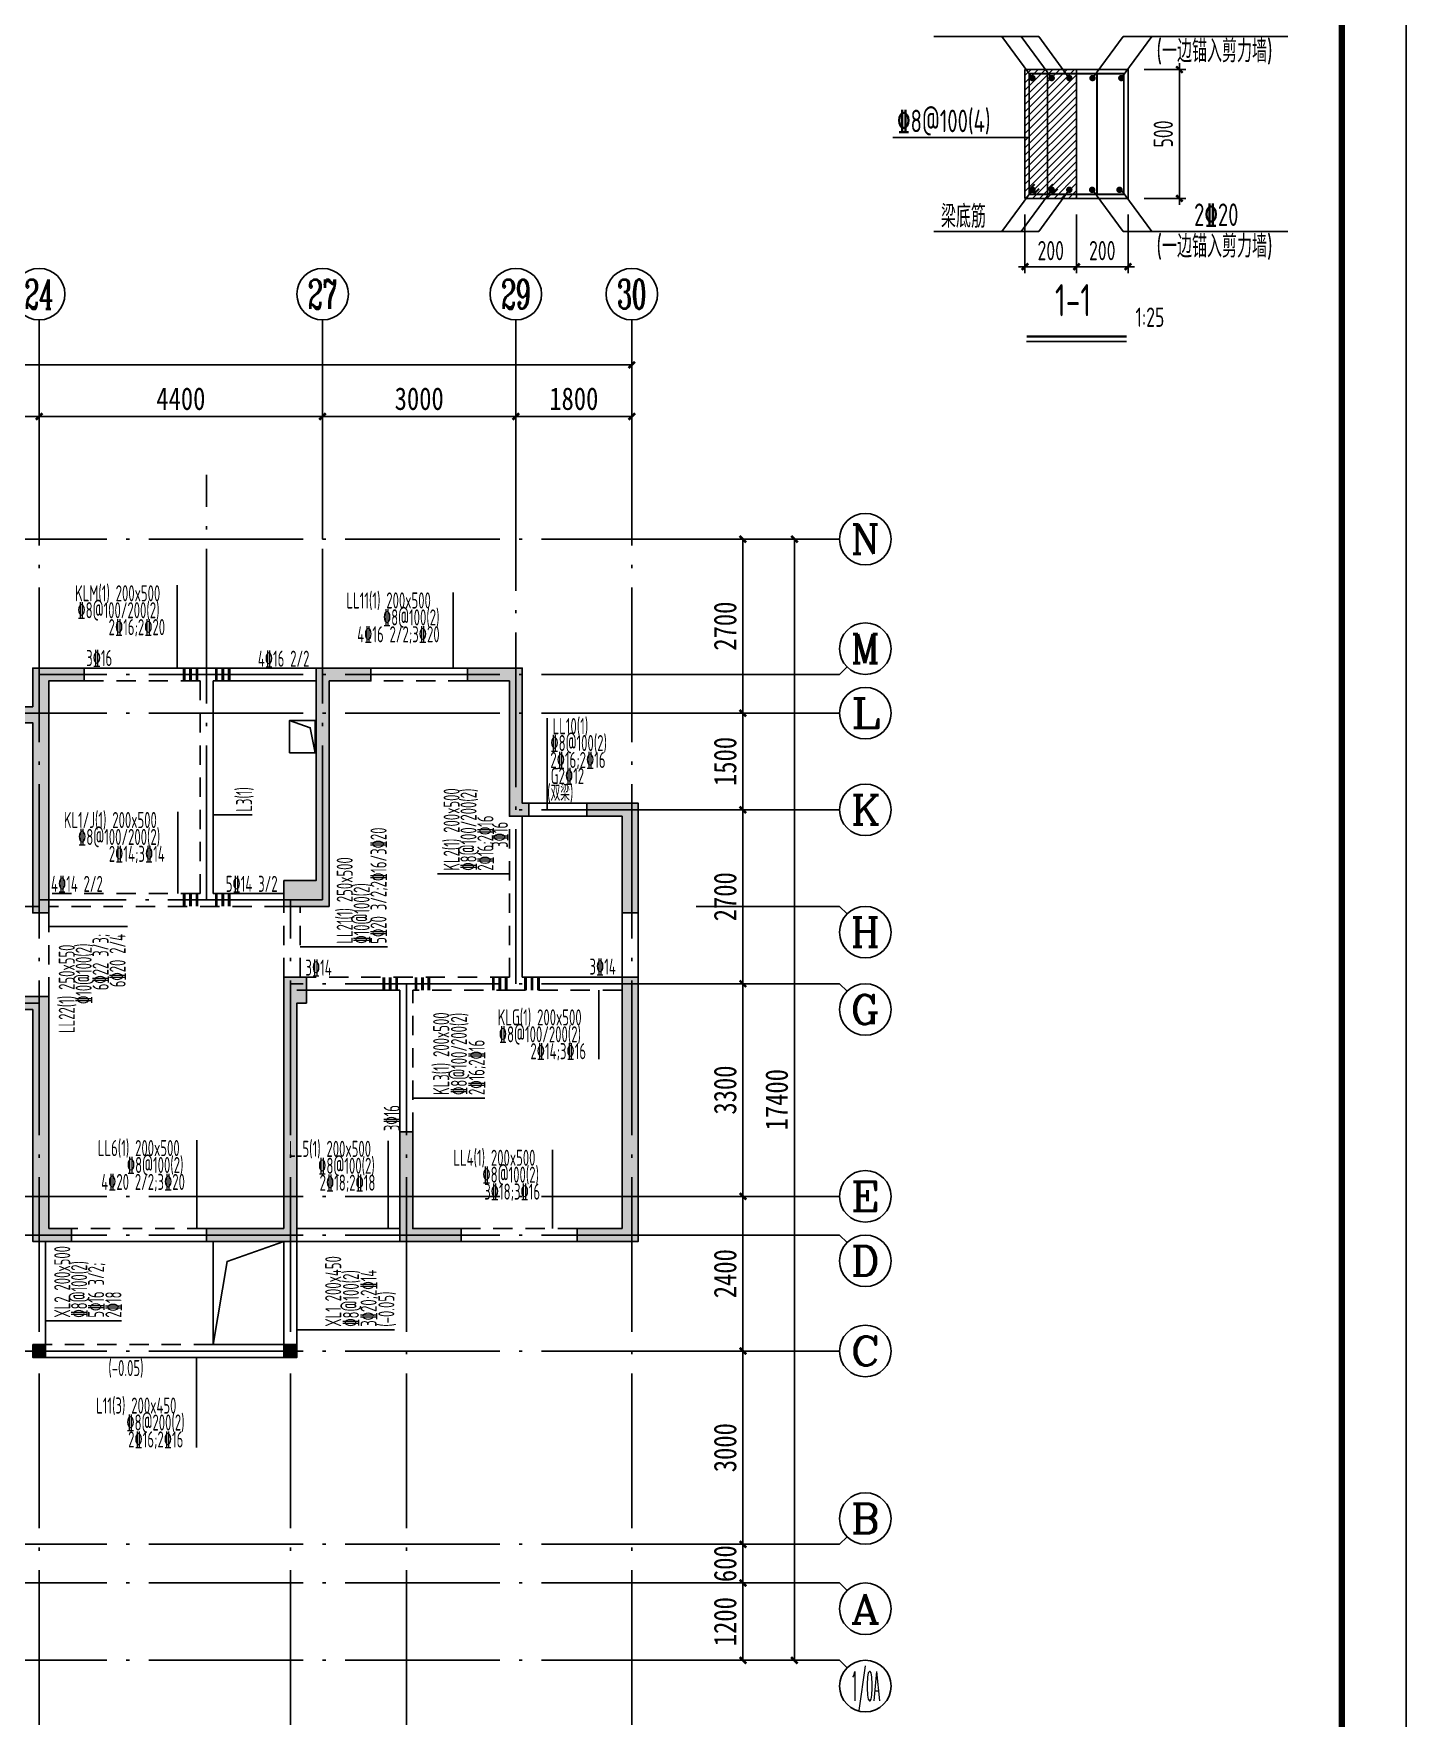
# Model space of a CAD drawing. Extents: x -144902 to 588294, y -160863 to 65494.
# Drawn here: x 281168 to 302476, y -67718 to -41573 of the extents above; entities that cross this region are included whole.
import ezdxf
from ezdxf.enums import TextEntityAlignment as Align

# ---------------------------------------------------------------- set-up
doc = ezdxf.new("R2010")
doc.units = 0
doc.header["$LTSCALE"] = 100
doc.linetypes.add('3', pattern=[5, 3, -2])
doc.linetypes.add('ACAD_ISO04W100', pattern=[30.5, 24, -3, 0.5, -3])
doc.layers.get('0').update_dxf_attribs({"linetype": 'CONTINUOUS'})
doc.layers.get('Defpoints').update_dxf_attribs({"linetype": 'CONTINUOUS'})
for name, color, linetype in [('1508', 2, 'CONTINUOUS'), ('AXIS', 3, 'CONTINUOUS'), ('AXIS_TEXT', 7, 'CONTINUOUS'), ('beam_dy', 7, 'CONTINUOUS'), ('DIM', 3, 'CONTINUOUS'), ('DOTE', 253, 'ACAD_ISO04W100'), ('GZ', 7, 'CONTINUOUS'), ('HATCH', 254, 'CONTINUOUS'), ('HIDE_BEAMDIMLOCAL', 7, 'CONTINUOUS'), ('HIDE_BEAMDIMMASS', 2, 'CONTINUOUS'), ('P排气道', 232, 'CONTINUOUS'), ('S_BEAMDIMLOCAL', 7, 'CONTINUOUS'), ('S_BEAMDIMMASS', 2, 'CONTINUOUS'), ('tk', 7, 'CONTINUOUS'), ('梁', 4, 'CONTINUOUS'), ('梁虚线', 134, '3'), ('次梁箍筋', 1, 'CONTINUOUS'), ('砼墙', 3, 'CONTINUOUS'), ('门', 174, 'CONTINUOUS'), ('门虚线', 174, '3'), ('零厚板', 7, 'CONTINUOUS')]:
    doc.layers.add(name, color=color, linetype=linetype)
doc.layers.add('REIN', color=6, linetype='CONTINUOUS', lineweight=18)
doc.styles.add('_HZTXT', font='complex.shx', dxfattribs={"width": 0.7, "bigfont": 'tssdchn.shx'})
doc.styles.add('COMPLEX', font='COMPLEX')
doc.styles.add('DIM_FONT', font='SIMHEI.TTF', dxfattribs={"width": 0.8})
doc.styles.get("Standard").update_dxf_attribs({"font": 'tssdeng.shx', "width": 0.7, "bigfont": 'tssdchn.shx'})
doc.styles.add('TSSD_Dimension', font='Tssdeng.shx', dxfattribs={"width": 0.7, "bigfont": 'tssdchn.shx'})
doc.styles.add('TSSD_Rein', font='Tssdeng.shx', dxfattribs={"width": 0.7, "bigfont": 'tssdchn.shx'})
doc.dimstyles.new('_TCH_ARCH&&100', dxfattribs={"dimtxt": 350, "dimasz": 100, "dimexe": 250, "dimexo": 300, "dimgap": 100, "dimtad": 1, "dimdec": 0, "dimzin": 0, "dimdsep": 46, "dimtxsty": 'DIM_FONT', "dimblk": 'ARCHTICK', "dimcen": 0.09, "dimclrt": 7, "dimazin": 2, "dimtfac": 1, "dimtdec": 0, "dimtix": 1, "dimtmove": 2, "dimatfit": 3, "dimfxl": 1, "dimtolj": 1, "dimtzin": 0, "dimarcsym": 0})
doc.dimstyles.new('TSSD_25_100', dxfattribs={"dimtxt": 300, "dimasz": 100, "dimexe": 100, "dimexo": 250, "dimgap": 100, "dimtad": 1, "dimdec": 0, "dimlfac": 0.25, "dimzin": 0, "dimdsep": 46, "dimtxsty": 'TSSD_Dimension', "dimblk": 'ARCHTICK', "dimcen": 0, "dimdle": 100, "dimclrt": 7, "dimadec": 0, "dimazin": 0, "dimtfac": 1, "dimtdec": 0, "dimtix": 1, "dimtmove": 2, "dimatfit": 3, "dimfxl": 1, "dimtolj": 1, "dimtzin": 0, "dimarcsym": 0})

# ---------------------------------------------------------------- blocks, each defined once
blk = doc.blocks.new('A1tk')
at = {"layer": 'tk', "color": 5}
blk.add_lwpolyline([(0, 0), (0, 59400), (84100, 59400), (84100, 0)], close=True, dxfattribs=at)
at = {"layer": 'tk', "const_width": 100}
blk.add_lwpolyline([(2500, 1000), (83100, 1000), (83100, 58400), (2500, 58400)], close=True, dxfattribs=at)
blk = doc.blocks.new('_ArchTick')
at = {"color": 0, "linetype": 'ByBlock', "const_width": 0.4}
blk.add_lwpolyline([(-0.5, -0.5), (0.5, 0.5)], dxfattribs=at)
blk = doc.blocks.new('*D116')
at = {"layer": 'Defpoints', "color": 0}
for p in [(296556, -44130), (297356, -44130), (297356, -45190)]:
    blk.add_point(p, dxfattribs=at)
at = {"layer": 'DIM', "color": 0, "lineweight": -2}
for p, q in [((296556, -44380), (296556, -45290)), ((297356, -44380), (297356, -45290)), ((296456, -45190), (297456, -45190))]:
    blk.add_line(p, q, dxfattribs=at)
at = {"layer": 'DIM', "color": 0, "lineweight": -2, "xscale": 100, "yscale": 100, "zscale": 100, "rotation": 180}
blk.add_blockref('_ArchTick', (296556, -45190), dxfattribs=at)
at = {"layer": 'DIM', "color": 0, "lineweight": -2, "xscale": 100, "yscale": 100, "zscale": 100}
blk.add_blockref('_ArchTick', (297356, -45190), dxfattribs=at)
at = {"layer": 'DIM', "color": 7, "insert": (296956, -44940), "char_height": 300, "attachment_point": 5, "style": 'TSSD_Dimension'}
blk.add_mtext('\\A1;200', dxfattribs=at)
blk = doc.blocks.new('*D117')
at = {"layer": 'Defpoints', "color": 0}
for p in [(298156, -42130), (298156, -44130), (298953, -44130)]:
    blk.add_point(p, dxfattribs=at)
at = {"layer": 'DIM', "color": 0, "lineweight": -2}
for p, q in [((298953, -42030), (298953, -44230)), ((298406, -42130), (299053, -42130)), ((298406, -44130), (299053, -44130))]:
    blk.add_line(p, q, dxfattribs=at)
at = {"layer": 'DIM', "color": 0, "lineweight": -2, "xscale": 100, "yscale": 100, "zscale": 100}
for p, rotation in [((298953, -42130), 90), ((298953, -44130), 270)]:
    blk.add_blockref('_ArchTick', p, dxfattribs=dict(at, rotation=rotation))
at = {"layer": 'DIM', "color": 7, "insert": (298703, -43130), "char_height": 300, "attachment_point": 5, "rotation": 90, "style": 'TSSD_Dimension'}
blk.add_mtext('\\A1;500', dxfattribs=at)
blk = doc.blocks.new('*D118')
at = {"layer": 'Defpoints', "color": 0}
for p in [(297356, -44130), (298156, -44130), (298156, -45190)]:
    blk.add_point(p, dxfattribs=at)
at = {"layer": 'DIM', "color": 0, "lineweight": -2}
for p, q in [((297356, -44380), (297356, -45290)), ((298156, -44380), (298156, -45290)), ((297256, -45190), (298256, -45190))]:
    blk.add_line(p, q, dxfattribs=at)
at = {"layer": 'DIM', "color": 0, "lineweight": -2, "xscale": 100, "yscale": 100, "zscale": 100, "rotation": 180}
blk.add_blockref('_ArchTick', (297356, -45190), dxfattribs=at)
at = {"layer": 'DIM', "color": 0, "lineweight": -2, "xscale": 100, "yscale": 100, "zscale": 100}
blk.add_blockref('_ArchTick', (298156, -45190), dxfattribs=at)
at = {"layer": 'DIM', "color": 7, "insert": (297756, -44940), "char_height": 300, "attachment_point": 5, "style": 'TSSD_Dimension'}
blk.add_mtext('\\A1;200', dxfattribs=at)
blk = doc.blocks.new('2012120710010639')
at = {"layer": 'P排气道', "linetype": 'ByBlock'}
blk.add_lwpolyline([(400, 5400), (400, 5900), (0, 5900), (0, 5400)], close=True, dxfattribs=at)
blk.add_lwpolyline([(400, 5900), (77, 5789), (0, 5400)], dxfattribs=at)
blk = doc.blocks.new('*D1659')
at = {"layer": 'AXIS', "color": 0, "lineweight": -2}
for p, q in [((44461, 5875), (45136, 5875)), ((44886, 4675), (44886, 5875)), ((44461, 4675), (45136, 4675))]:
    blk.add_line(p, q, dxfattribs=at)
at = {"layer": 'Defpoints', "color": 0}
for p in [(44161, 5875), (44886, 5875), (44161, 4675)]:
    blk.add_point(p, dxfattribs=at)
at = {"layer": 'AXIS', "color": 0, "lineweight": -2, "xscale": 100, "yscale": 100, "zscale": 100}
for p, rotation in [((44886, 5875), 90), ((44886, 4675), 270)]:
    blk.add_blockref('_ArchTick', p, dxfattribs=dict(at, rotation=rotation))
at = {"layer": 'AXIS', "color": 7, "insert": (44611, 5275), "char_height": 350, "attachment_point": 5, "rotation": 90, "style": 'DIM_FONT'}
blk.add_mtext('\\A1;1200', dxfattribs=at)
blk = doc.blocks.new('*D1660')
at = {"layer": 'AXIS', "color": 0, "lineweight": -2}
for p, q in [((44886, 6475), (44886, 6575)), ((44461, 6475), (45136, 6475)), ((44886, 5875), (44886, 6475)), ((44461, 5875), (45136, 5875)), ((44886, 5875), (44886, 5775))]:
    blk.add_line(p, q, dxfattribs=at)
at = {"layer": 'Defpoints', "color": 0}
for p in [(44161, 6475), (44886, 6475), (44161, 5875)]:
    blk.add_point(p, dxfattribs=at)
at = {"layer": 'AXIS', "color": 0, "lineweight": -2, "xscale": 100, "yscale": 100, "zscale": 100}
for p, rotation in [((44886, 6475), 270), ((44886, 5875), 90)]:
    blk.add_blockref('_ArchTick', p, dxfattribs=dict(at, rotation=rotation))
at = {"layer": 'AXIS', "color": 7, "insert": (44611, 6175), "char_height": 350, "attachment_point": 5, "rotation": 90, "style": 'DIM_FONT'}
blk.add_mtext('\\A1;600', dxfattribs=at)
blk = doc.blocks.new('*D1661')
at = {"layer": 'AXIS', "color": 0, "lineweight": -2}
for p, q in [((44461, 9475), (45136, 9475)), ((44886, 6475), (44886, 9475)), ((44461, 6475), (45136, 6475))]:
    blk.add_line(p, q, dxfattribs=at)
at = {"layer": 'Defpoints', "color": 0}
for p in [(44161, 9475), (44886, 9475), (44161, 6475)]:
    blk.add_point(p, dxfattribs=at)
at = {"layer": 'AXIS', "color": 0, "lineweight": -2, "xscale": 100, "yscale": 100, "zscale": 100}
for p, rotation in [((44886, 9475), 90), ((44886, 6475), 270)]:
    blk.add_blockref('_ArchTick', p, dxfattribs=dict(at, rotation=rotation))
at = {"layer": 'AXIS', "color": 7, "insert": (44611, 7975), "char_height": 350, "attachment_point": 5, "rotation": 90, "style": 'DIM_FONT'}
blk.add_mtext('\\A1;3000', dxfattribs=at)
blk = doc.blocks.new('*D1662')
at = {"layer": 'AXIS', "color": 0, "lineweight": -2}
for p, q in [((44461, 11875), (45136, 11875)), ((44886, 9475), (44886, 11875)), ((44461, 9475), (45136, 9475))]:
    blk.add_line(p, q, dxfattribs=at)
at = {"layer": 'Defpoints', "color": 0}
for p in [(44161, 11875), (44886, 11875), (44161, 9475)]:
    blk.add_point(p, dxfattribs=at)
at = {"layer": 'AXIS', "color": 0, "lineweight": -2, "xscale": 100, "yscale": 100, "zscale": 100}
for p, rotation in [((44886, 11875), 90), ((44886, 9475), 270)]:
    blk.add_blockref('_ArchTick', p, dxfattribs=dict(at, rotation=rotation))
at = {"layer": 'AXIS', "color": 7, "insert": (44611, 10675), "char_height": 350, "attachment_point": 5, "rotation": 90, "style": 'DIM_FONT'}
blk.add_mtext('\\A1;2400', dxfattribs=at)
blk = doc.blocks.new('*D1663')
at = {"layer": 'AXIS', "color": 0, "lineweight": -2}
for p, q in [((44461, 15175), (45136, 15175)), ((44886, 11875), (44886, 15175)), ((44461, 11875), (45136, 11875))]:
    blk.add_line(p, q, dxfattribs=at)
at = {"layer": 'Defpoints', "color": 0}
for p in [(44161, 15175), (44886, 15175), (44161, 11875)]:
    blk.add_point(p, dxfattribs=at)
at = {"layer": 'AXIS', "color": 0, "lineweight": -2, "xscale": 100, "yscale": 100, "zscale": 100}
for p, rotation in [((44886, 15175), 90), ((44886, 11875), 270)]:
    blk.add_blockref('_ArchTick', p, dxfattribs=dict(at, rotation=rotation))
at = {"layer": 'AXIS', "color": 7, "insert": (44611, 13525), "char_height": 350, "attachment_point": 5, "rotation": 90, "style": 'DIM_FONT'}
blk.add_mtext('\\A1;3300', dxfattribs=at)
blk = doc.blocks.new('*D1664')
at = {"layer": 'AXIS', "color": 0, "lineweight": -2}
for p, q in [((44461, 17875), (45136, 17875)), ((44886, 15175), (44886, 17875)), ((44461, 15175), (45136, 15175))]:
    blk.add_line(p, q, dxfattribs=at)
at = {"layer": 'Defpoints', "color": 0}
for p in [(44161, 17875), (44886, 17875), (44161, 15175)]:
    blk.add_point(p, dxfattribs=at)
at = {"layer": 'AXIS', "color": 0, "lineweight": -2, "xscale": 100, "yscale": 100, "zscale": 100}
for p, rotation in [((44886, 17875), 90), ((44886, 15175), 270)]:
    blk.add_blockref('_ArchTick', p, dxfattribs=dict(at, rotation=rotation))
at = {"layer": 'AXIS', "color": 7, "insert": (44611, 16525), "char_height": 350, "attachment_point": 5, "rotation": 90, "style": 'DIM_FONT'}
blk.add_mtext('\\A1;2700', dxfattribs=at)
blk = doc.blocks.new('*D1665')
at = {"layer": 'AXIS', "color": 0, "lineweight": -2}
for p, q in [((44461, 19375), (45136, 19375)), ((44886, 17875), (44886, 19375)), ((44461, 17875), (45136, 17875))]:
    blk.add_line(p, q, dxfattribs=at)
at = {"layer": 'Defpoints', "color": 0}
for p in [(44161, 19375), (44886, 19375), (44161, 17875)]:
    blk.add_point(p, dxfattribs=at)
at = {"layer": 'AXIS', "color": 0, "lineweight": -2, "xscale": 100, "yscale": 100, "zscale": 100}
for p, rotation in [((44886, 19375), 90), ((44886, 17875), 270)]:
    blk.add_blockref('_ArchTick', p, dxfattribs=dict(at, rotation=rotation))
at = {"layer": 'AXIS', "color": 7, "insert": (44611, 18625), "char_height": 350, "attachment_point": 5, "rotation": 90, "style": 'DIM_FONT'}
blk.add_mtext('\\A1;1500', dxfattribs=at)
blk = doc.blocks.new('*D1666')
at = {"layer": 'AXIS', "color": 0, "lineweight": -2}
for p, q in [((44461, 22075), (45136, 22075)), ((44886, 19375), (44886, 22075)), ((44461, 19375), (45136, 19375))]:
    blk.add_line(p, q, dxfattribs=at)
at = {"layer": 'Defpoints', "color": 0}
for p in [(44161, 22075), (44886, 22075), (44161, 19375)]:
    blk.add_point(p, dxfattribs=at)
at = {"layer": 'AXIS', "color": 0, "lineweight": -2, "xscale": 100, "yscale": 100, "zscale": 100}
for p, rotation in [((44886, 22075), 90), ((44886, 19375), 270)]:
    blk.add_blockref('_ArchTick', p, dxfattribs=dict(at, rotation=rotation))
at = {"layer": 'AXIS', "color": 7, "insert": (44611, 20725), "char_height": 350, "attachment_point": 5, "rotation": 90, "style": 'DIM_FONT'}
blk.add_mtext('\\A1;2700', dxfattribs=at)
blk = doc.blocks.new('*D1667')
at = {"layer": 'AXIS', "color": 0, "lineweight": -2}
for p, q in [((44461, 22075), (45936, 22075)), ((45686, 4675), (45686, 22075)), ((44461, 4675), (45936, 4675))]:
    blk.add_line(p, q, dxfattribs=at)
at = {"layer": 'Defpoints', "color": 0}
for p in [(44161, 22075), (45686, 22075), (44161, 4675, 0)]:
    blk.add_point(p, dxfattribs=at)
at = {"layer": 'AXIS', "color": 0, "lineweight": -2, "xscale": 100, "yscale": 100, "zscale": 100}
for p, rotation in [((45686, 22075), 90), ((45686, 4675), 270)]:
    blk.add_blockref('_ArchTick', p, dxfattribs=dict(at, rotation=rotation))
at = {"layer": 'AXIS', "color": 7, "insert": (45411, 13375), "char_height": 350, "attachment_point": 5, "rotation": 90, "style": 'DIM_FONT'}
blk.add_mtext('\\A1;17400', dxfattribs=at)
blk = doc.blocks.new('*D1668')
at = {"layer": 'AXIS', "color": 0, "lineweight": -2}
for p, q in [((41361, 22375), (41361, 24228)), ((43161, 22375), (43161, 24228)), ((41361, 23978), (43161, 23978))]:
    blk.add_line(p, q, dxfattribs=at)
at = {"layer": 'Defpoints', "color": 0}
for p in [(43161, 23978), (41361, 22075), (43161, 22075)]:
    blk.add_point(p, dxfattribs=at)
at = {"layer": 'AXIS', "color": 0, "lineweight": -2, "xscale": 100, "yscale": 100, "zscale": 100, "rotation": 180}
blk.add_blockref('_ArchTick', (41361, 23978), dxfattribs=at)
at = {"layer": 'AXIS', "color": 0, "lineweight": -2, "xscale": 100, "yscale": 100, "zscale": 100}
blk.add_blockref('_ArchTick', (43161, 23978), dxfattribs=at)
at = {"layer": 'AXIS', "color": 7, "insert": (42261, 24253), "char_height": 350, "attachment_point": 5, "style": 'DIM_FONT'}
blk.add_mtext('\\A1;1800', dxfattribs=at)
blk = doc.blocks.new('*D1669')
at = {"layer": 'AXIS', "color": 0, "lineweight": -2}
for p, q in [((38361, 22375), (38361, 24228)), ((41361, 22375), (41361, 24228)), ((38361, 23978), (41361, 23978))]:
    blk.add_line(p, q, dxfattribs=at)
at = {"layer": 'Defpoints', "color": 0}
for p in [(41361, 23978), (38361, 22075), (41361, 22075)]:
    blk.add_point(p, dxfattribs=at)
at = {"layer": 'AXIS', "color": 0, "lineweight": -2, "xscale": 100, "yscale": 100, "zscale": 100, "rotation": 180}
blk.add_blockref('_ArchTick', (38361, 23978), dxfattribs=at)
at = {"layer": 'AXIS', "color": 0, "lineweight": -2, "xscale": 100, "yscale": 100, "zscale": 100}
blk.add_blockref('_ArchTick', (41361, 23978), dxfattribs=at)
at = {"layer": 'AXIS', "color": 7, "insert": (39861, 24253), "char_height": 350, "attachment_point": 5, "style": 'DIM_FONT'}
blk.add_mtext('\\A1;3000', dxfattribs=at)
blk = doc.blocks.new('*D1670')
at = {"layer": 'AXIS', "color": 0, "lineweight": -2}
for p, q in [((33961, 22375), (33961, 24228)), ((38361, 22375), (38361, 24228)), ((33961, 23978), (38361, 23978))]:
    blk.add_line(p, q, dxfattribs=at)
at = {"layer": 'Defpoints', "color": 0}
for p in [(38361, 23978), (33961, 22075), (38361, 22075)]:
    blk.add_point(p, dxfattribs=at)
at = {"layer": 'AXIS', "color": 0, "lineweight": -2, "xscale": 100, "yscale": 100, "zscale": 100, "rotation": 180}
blk.add_blockref('_ArchTick', (33961, 23978), dxfattribs=at)
at = {"layer": 'AXIS', "color": 0, "lineweight": -2, "xscale": 100, "yscale": 100, "zscale": 100}
blk.add_blockref('_ArchTick', (38361, 23978), dxfattribs=at)
at = {"layer": 'AXIS', "color": 7, "insert": (36161, 24253), "char_height": 350, "attachment_point": 5, "style": 'DIM_FONT'}
blk.add_mtext('\\A1;4400', dxfattribs=at)
blk = doc.blocks.new('*D1671')
at = {"layer": 'AXIS', "color": 0, "lineweight": -2}
for p, q in [((30961, 22375), (30961, 24228)), ((33961, 22375), (33961, 24228)), ((30961, 23978), (33961, 23978))]:
    blk.add_line(p, q, dxfattribs=at)
at = {"layer": 'Defpoints', "color": 0}
for p in [(33961, 23978), (30961, 22075), (33961, 22075)]:
    blk.add_point(p, dxfattribs=at)
at = {"layer": 'AXIS', "color": 0, "lineweight": -2, "xscale": 100, "yscale": 100, "zscale": 100, "rotation": 180}
blk.add_blockref('_ArchTick', (30961, 23978), dxfattribs=at)
at = {"layer": 'AXIS', "color": 0, "lineweight": -2, "xscale": 100, "yscale": 100, "zscale": 100}
blk.add_blockref('_ArchTick', (33961, 23978), dxfattribs=at)
at = {"layer": 'AXIS', "color": 7, "insert": (32461, 24253), "char_height": 350, "attachment_point": 5, "style": 'DIM_FONT'}
blk.add_mtext('\\A1;3000', dxfattribs=at)
blk = doc.blocks.new('*D1686')
at = {"layer": 'AXIS', "color": 0, "lineweight": -2}
for p, q in [((4061, 22375), (4061, 25028)), ((43161, 22375), (43161, 25028)), ((4061, 24778), (43161, 24778))]:
    blk.add_line(p, q, dxfattribs=at)
at = {"layer": 'Defpoints', "color": 0}
for p in [(43161, 24778), (4061, 22075), (43161, 22075)]:
    blk.add_point(p, dxfattribs=at)
at = {"layer": 'AXIS', "color": 0, "lineweight": -2, "xscale": 100, "yscale": 100, "zscale": 100, "rotation": 180}
blk.add_blockref('_ArchTick', (4061, 24778), dxfattribs=at)
at = {"layer": 'AXIS', "color": 0, "lineweight": -2, "xscale": 100, "yscale": 100, "zscale": 100}
blk.add_blockref('_ArchTick', (43161, 24778), dxfattribs=at)
at = {"layer": 'AXIS', "color": 7, "insert": (23611, 25053), "char_height": 350, "attachment_point": 5, "style": 'DIM_FONT'}
blk.add_mtext('\\A1;39100', dxfattribs=at)
blk = doc.blocks.new('_AXISO')
blk.add_circle((0, 0), 0.5)
at = {"layer": 'AXIS_TEXT', "style": 'COMPLEX', "width": 1.041667}
blk.add_attdef('A', text='', height=0.56, dxfattribs=at).set_placement((-0.25, -0.28), (0.25, -0.28), align=Align.FIT)
blk = doc.blocks.new('2012122714531000')
at = {"layer": 'HATCH'}
blk.add_hatch(color=256, dxfattribs=at).paths.add_polyline_path([(0, 200), (200, 200), (200, 0), (0, 0)])
at = {"layer": 'GZ'}
blk.add_lwpolyline([(0, 200), (200, 200), (200, 0), (0, 0)], close=True, dxfattribs=at)
blk = doc.blocks.new('2012122621245179')
at = {"layer": 'HATCH'}
for points in [[(34661.4, 20075), (33861.4, 20075), (33861.4, 19475), (33361.4, 19475), (33361.4, 19225), (33861.4, 19225), (33861.4, 16275), (34111.4, 16275), (34111.4, 19875), (34661.4, 19875)], [(38461.4, 19875), (38461.4, 16375), (37761.4, 16375), (37761.4, 16775), (38261.4, 16775), (38261.4, 20075), (39111.4, 20075), (39111.4, 19875)], [(41261.4, 19875), (41261.4, 17775), (41561.4, 17775), (41561.4, 17975), (41461.4, 17975), (41461.4, 20075), (40611.4, 20075), (40611.4, 19875)], [(43011.4, 16275), (43261.4, 16275), (43261.4, 17975), (42461.4, 17975), (42461.4, 17775), (43011.4, 17775)], [(37761.4, 11375), (37761.4, 15275), (38111.4, 15275), (38111.4, 14875), (37961.4, 14875), (37961.4, 11175), (36561.4, 11175), (36561.4, 11375)], [(43011.4, 11375), (42311.4, 11375), (42311.4, 11175), (43261.4, 11175), (43261.4, 15275), (43011.4, 15275)], [(34111.4, 11375), (34111.4, 14975), (32461.4, 14975), (32461.4, 14775), (33861.4, 14775), (33861.4, 11175), (34461.4, 11175), (34461.4, 11375)], [(39561.4, 11175), (40511.4, 11175), (40511.4, 11375), (39761.4, 11375), (39761.4, 12875), (39561.4, 12875)]]:
    blk.add_hatch(color=256, dxfattribs=at).paths.add_polyline_path(points)
at = {"layer": 'AXIS'}
for p, q in [((33961.4, 22075, 0), (33961.4, 25477.6, 0)), ((38361.4, 22075, 0), (38361.4, 25477.6, 0)), ((41361.4, 22075, 0), (41361.4, 25477.6, 0)), ((43161.4, 22075, 0), (43161.4, 25477.6, 0)), ((44161.4, 22075, 0), (46386.4, 22075, 0)), ((44161.4, 19975, 0), (46386.4, 19975, 0)), ((46503.5, 20092.2, 0), (46386.4, 19975, 0)), ((44161.4, 19375, 0), (46386.4, 19375, 0)), ((44161.4, 17875, 0), (46386.4, 17875, 0)), ((44161.4, 16375, 0), (46386.4, 16375, 0)), ((46503.5, 16257.8, 0), (46386.4, 16375, 0)), ((44161.4, 15175, 0), (46386.4, 15175, 0)), ((46503.5, 15057.8, 0), (46386.4, 15175, 0)), ((44161.4, 11875, 0), (46386.4, 11875, 0)), ((44161.4, 11275, 0), (46386.4, 11275, 0)), ((46503.5, 11157.8, 0), (46386.4, 11275, 0)), ((44161.4, 9475, 0), (46386.4, 9475, 0)), ((46503.5, 6592.2, 0), (46386.4, 6475, 0)), ((44161.4, 6475, 0), (46386.4, 6475, 0)), ((44161.4, 5875, 0), (46386.4, 5875, 0)), ((46503.5, 5757.8, 0), (46386.4, 5875, 0)), ((44161.4, 4675, 0), (46386.4, 4675, 0)), ((46503.5, 4557.8, 0), (46386.4, 4675, 0))]:
    blk.add_line(p, q, dxfattribs=at)
at = {"layer": 'DOTE'}
for p, q in [((33961.4, 3675, 0), (33961.4, 23075, 0)), ((36561.4, 16475, 0), (36561.4, 23075, 0)), ((38361.4, 16475, 0), (38361.4, 23075, 0)), ((41361.4, 15175, 0), (41361.4, 23075, 0)), ((43161.4, 3675, 0), (43161.4, 23075, 0)), ((44161.4, 22075, 0), (3061.4, 22075, 0)), ((44161.4, 19975, 0), (33961.4, 19975, 0)), ((44161.4, 19375, 0), (8661.4, 19375, 0)), ((44161.4, 17875, 0), (41361.4, 17875, 0)), ((38361.4, 16475, 0), (33961.4, 16475, 0)), ((37861.4, 3675, 0), (37861.4, 16475, 0)), ((33961.4, 16375, 0), (28661.4, 16375, 0)), ((44161.4, 15175, 0), (37861.4, 15175, 0)), ((39661.4, 3675, 0), (39661.4, 15175, 0)), ((33961.4, 14875, 0), (3461.4, 14875, 0)), ((44161.4, 11875, 0), (16261.4, 11875, 0)), ((44161.4, 11875, 0), (39661.4, 11875, 0)), ((44161.4, 11275, 0), (3061.4, 11275, 0)), ((44161.4, 9475, 0), (3061.4, 9475, 0)), ((44161.4, 6475, 0), (3061.4, 6475, 0)), ((44161.4, 5875, 0), (29161.4, 5875, 0)), ((44161.4, 4675, 0), (3061.4, 4675, 0))]:
    blk.add_line(p, q, dxfattribs=at)
at = {"layer": '梁'}
for p, q in [((36561.4, 20075), (34661.4, 20075)), ((38261.4, 20075), (36561.4, 20075)), ((36661.4, 16575), (36661.4, 19875)), ((38261.4, 19875), (36661.4, 19875)), ((40611.4, 20075), (39111.4, 20075)), ((41461.4, 15275), (41461.4, 17775)), ((37761.4, 16575), (36661.4, 16575)), ((43011.4, 15275), (41461.4, 15275)), ((39561.4, 15075), (37961.4, 15075)), ((39561.4, 12875), (39561.4, 15075)), ((39561.4, 11375), (37961.4, 11375)), ((34061.4, 9375), (34061.4, 11175)), ((36561.4, 11175), (34461.4, 11175)), ((39561.4, 11175), (37961.4, 11175)), ((42311.4, 11175), (40511.4, 11175)), ((33861.4, 9375), (34061.4, 9375))]:
    blk.add_line(p, q, dxfattribs=at)
at = {"layer": '梁', "color": 210}
for p, q in [((42461.4, 17975), (41561.4, 17975)), ((42461.4, 17775), (41561.4, 17775)), ((36661.4, 9575), (36661.4, 11175)), ((37761.4, 9575), (37761.4, 11175)), ((37961.4, 9375), (37961.4, 11175)), ((37761.4, 9575), (36661.4, 9575)), ((36661.4, 9375), (34061.4, 9375)), ((37961.4, 9375), (36661.4, 9375))]:
    blk.add_line(p, q, dxfattribs=at)
at = {"layer": '梁虚线'}
for p, q in [((36461.4, 19875), (34661.4, 19875)), ((36461.4, 16575), (36461.4, 19875)), ((40611.4, 19875), (39111.4, 19875)), ((41261.4, 15275), (41261.4, 17775)), ((36461.4, 16575), (34111.4, 16575)), ((34111.4, 14975), (34111.4, 16375)), ((37761.4, 16375), (34111.4, 16375)), ((37761.4, 15275), (37761.4, 16375)), ((38011.4, 15275), (38011.4, 16375)), ((41261.4, 15275), (37961.4, 15275)), ((39761.4, 12875), (39761.4, 15075)), ((41361.4, 15075), (39761.4, 15075)), ((43011.4, 15075), (41361.4, 15075)), ((36561.4, 11375), (34461.4, 11375)), ((42311.4, 11375), (40511.4, 11375))]:
    blk.add_line(p, q, dxfattribs=at)
at = {"layer": '梁虚线', "color": 210}
blk.add_line((36661.4, 9575), (34061.4, 9575), dxfattribs=at)
at = {"layer": '砼墙'}
for points in [[(34661.4, 20075), (33861.4, 20075), (33861.4, 19475), (33361.4, 19475), (33361.4, 19225), (33861.4, 19225), (33861.4, 16275), (34111.4, 16275), (34111.4, 19875), (34661.4, 19875)], [(38461.4, 19875), (38461.4, 16375), (37761.4, 16375), (37761.4, 16775), (38261.4, 16775), (38261.4, 20075), (39111.4, 20075), (39111.4, 19875)], [(41261.4, 19875), (41261.4, 17775), (41561.4, 17775), (41561.4, 17975), (41461.4, 17975), (41461.4, 20075), (40611.4, 20075), (40611.4, 19875)], [(43011.4, 16275), (43261.4, 16275), (43261.4, 17975), (42461.4, 17975), (42461.4, 17775), (43011.4, 17775)], [(37761.4, 11375), (37761.4, 15275), (38111.4, 15275), (38111.4, 14875), (37961.4, 14875), (37961.4, 11175), (36561.4, 11175), (36561.4, 11375)], [(43011.4, 11375), (42311.4, 11375), (42311.4, 11175), (43261.4, 11175), (43261.4, 15275), (43011.4, 15275)], [(34111.4, 11375), (34111.4, 14975), (32461.4, 14975), (32461.4, 14775), (33861.4, 14775), (33861.4, 11175), (34461.4, 11175), (34461.4, 11375)], [(39561.4, 11175), (40511.4, 11175), (40511.4, 11375), (39761.4, 11375), (39761.4, 12875), (39561.4, 12875)]]:
    blk.add_lwpolyline(points, close=True, dxfattribs=at)
at = {"layer": '门'}
for p, q in [((43011.4, 15175), (43011.4, 16175)), ((43261.4, 15175), (43261.4, 16175))]:
    blk.add_line(p, q, dxfattribs=at)
at = {"layer": '门虚线'}
for p, q in [((43011.4, 15175), (43011.4, 16275)), ((43261.4, 15175), (43261.4, 16275))]:
    blk.add_line(p, q, dxfattribs=at)
at = {"layer": '零厚板'}
blk.add_lwpolyline([(37761.4, 11175), (36879, 10866.7), (36661.4, 9575)], dxfattribs=at)
at = {"xscale": -1}
blk.add_blockref('2012120710010639', (38246.4, 13360, 0), dxfattribs=at)
at = {"layer": 'AXIS'}
ref = blk.add_blockref('_AXISO', (33961.4, 25877.6, 0), dxfattribs=dict(at, xscale=800, yscale=800, zscale=800))
ref.add_attrib('A', '24', dxfattribs={"layer": 'AXIS_TEXT', "height": 452.55, "style": '_HZTXT', "width": 0.583333}).set_placement((33735.1, 25651.4, 0), (34187.6, 25651.4, 0), align=Align.FIT)
ref = blk.add_blockref('_AXISO', (38361.4, 25877.6, 0), dxfattribs=dict(at, xscale=800, yscale=800, zscale=800))
ref.add_attrib('A', '27', dxfattribs={"layer": 'AXIS_TEXT', "height": 452.55, "style": '_HZTXT', "width": 0.617647}).set_placement((38135.1, 25651.4, 0), (38587.6, 25651.4, 0), align=Align.FIT)
ref = blk.add_blockref('_AXISO', (41361.4, 25877.6, 0), dxfattribs=dict(at, xscale=800, yscale=800, zscale=800))
ref.add_attrib('A', '29', dxfattribs={"layer": 'AXIS_TEXT', "height": 452.55, "style": '_HZTXT', "width": 0.617647}).set_placement((41135.1, 25651.4, 0), (41587.6, 25651.4, 0), align=Align.FIT)
ref = blk.add_blockref('_AXISO', (43161.4, 25877.6, 0), dxfattribs=dict(at, xscale=800, yscale=800, zscale=800))
ref.add_attrib('A', '30', dxfattribs={"layer": 'AXIS_TEXT', "height": 452.55, "style": '_HZTXT', "width": 0.636364}).set_placement((42935.1, 25651.4, 0), (43387.6, 25651.4, 0), align=Align.FIT)
ref = blk.add_blockref('_AXISO', (46786.4, 22075, 0), dxfattribs=dict(at, xscale=800, yscale=800, zscale=800))
ref.add_attrib('A', 'N', dxfattribs={"layer": 'AXIS_TEXT', "height": 452.5, "style": '_HZTXT', "width": 1.105263}).set_placement((46560.1, 21848.7, 0), (47012.6, 21848.7, 0), align=Align.FIT)
ref = blk.add_blockref('_AXISO', (46786.4, 20375, 0), dxfattribs=dict(at, xscale=800, yscale=800, zscale=800))
ref.add_attrib('A', 'M', dxfattribs={"layer": 'AXIS_TEXT', "height": 452.5, "style": '_HZTXT'}).set_placement((46560.1, 20148.7, 0), (47012.6, 20148.7, 0), align=Align.FIT)
ref = blk.add_blockref('_AXISO', (46786.4, 19375, 0), dxfattribs=dict(at, xscale=800, yscale=800, zscale=800))
ref.add_attrib('A', 'L', dxfattribs={"layer": 'AXIS_TEXT', "height": 452.5, "style": '_HZTXT', "width": 1.4}).set_placement((46560.1, 19148.7, 0), (47012.6, 19148.7, 0), align=Align.FIT)
ref = blk.add_blockref('_AXISO', (46786.4, 17875, 0), dxfattribs=dict(at, xscale=800, yscale=800, zscale=800))
ref.add_attrib('A', 'K', dxfattribs={"layer": 'AXIS_TEXT', "height": 452.5, "style": '_HZTXT', "width": 1.105263}).set_placement((46560.1, 17648.7, 0), (47012.6, 17648.7, 0), align=Align.FIT)
ref = blk.add_blockref('_AXISO', (46786.4, 15975, 0), dxfattribs=dict(at, xscale=800, yscale=800, zscale=800))
ref.add_attrib('A', 'H', dxfattribs={"layer": 'AXIS_TEXT', "height": 452.5, "style": '_HZTXT', "width": 1.05}).set_placement((46560.1, 15748.7, 0), (47012.6, 15748.7, 0), align=Align.FIT)
ref = blk.add_blockref('_AXISO', (46786.4, 14775, 0), dxfattribs=dict(at, xscale=800, yscale=800, zscale=800))
ref.add_attrib('A', 'G', dxfattribs={"layer": 'AXIS_TEXT', "height": 452.5, "style": '_HZTXT', "width": 1.166667}).set_placement((46560.1, 14548.7, 0), (47012.6, 14548.7, 0), align=Align.FIT)
ref = blk.add_blockref('_AXISO', (46786.4, 11875, 0), dxfattribs=dict(at, xscale=800, yscale=800, zscale=800))
ref.add_attrib('A', 'E', dxfattribs={"layer": 'AXIS_TEXT', "height": 452.5, "style": '_HZTXT', "width": 1.3125}).set_placement((46560.1, 11648.7, 0), (47012.6, 11648.7, 0), align=Align.FIT)
ref = blk.add_blockref('_AXISO', (46786.4, 10875, 0), dxfattribs=dict(at, xscale=800, yscale=800, zscale=800))
ref.add_attrib('A', 'D', dxfattribs={"layer": 'AXIS_TEXT', "height": 452.5, "style": '_HZTXT', "width": 1.235294}).set_placement((46560.1, 10648.7, 0), (47012.6, 10648.7, 0), align=Align.FIT)
ref = blk.add_blockref('_AXISO', (46786.4, 9475, 0), dxfattribs=dict(at, xscale=800, yscale=800, zscale=800))
ref.add_attrib('A', 'C', dxfattribs={"layer": 'AXIS_TEXT', "height": 452.5, "style": '_HZTXT', "width": 1.4}).set_placement((46560.1, 9248.7, 0), (47012.6, 9248.7, 0), align=Align.FIT)
ref = blk.add_blockref('_AXISO', (46786.4, 6875, 0), dxfattribs=dict(at, xscale=800, yscale=800, zscale=800))
ref.add_attrib('A', 'B', dxfattribs={"layer": 'AXIS_TEXT', "height": 452.5, "style": '_HZTXT', "width": 1.235294}).set_placement((46560.1, 6648.7, 0), (47012.6, 6648.7, 0), align=Align.FIT)
ref = blk.add_blockref('_AXISO', (46786.4, 5475, 0), dxfattribs=dict(at, xscale=800, yscale=800, zscale=800))
ref.add_attrib('A', 'A', dxfattribs={"layer": 'AXIS_TEXT', "height": 452.5, "style": '_HZTXT', "width": 1.166667}).set_placement((46560.1, 5248.7, 0), (47012.6, 5248.7, 0), align=Align.FIT)
ref = blk.add_blockref('_AXISO', (46786.4, 4275, 0), dxfattribs=dict(at, xscale=800, yscale=800, zscale=800))
ref.add_attrib('A', '1/0A', dxfattribs={"layer": 'AXIS_TEXT', "height": 452.55, "style": '_HZTXT', "width": 0.28}).set_placement((46560.1, 4048.7, 0), (47012.6, 4048.7, 0), align=Align.FIT)
at = {"layer": 'HATCH'}
for p in [(33861.4, 9375), (37761.4, 9375)]:
    blk.add_blockref('2012122714531000', p, dxfattribs=at)
at = {"layer": 'AXIS'}
for p1, p2, distance, picture, middle in [((4061.4, 22075, 0), (43161.4, 22075, 0), 2702.6, '*D1686', (23611.4, 25052.6, 0)), ((30961.4, 22075, 0), (33961.4, 22075, 0), 1902.6, '*D1671', (32461.4, 24252.6, 0)), ((33961.4, 22075, 0), (38361.4, 22075, 0), 1902.6, '*D1670', (36161.4, 24252.6, 0)), ((38361.4, 22075, 0), (41361.4, 22075, 0), 1902.6, '*D1669', (39861.4, 24252.6, 0)), ((41361.4, 22075, 0), (43161.4, 22075, 0), 1902.6, '*D1668', (42261.4, 24252.6, 0)), ((44161.4, 19375, 0), (44161.4, 22075, 0), -725, '*D1666', (44611.4, 20725, 0)), ((44161.4, 4675, 0), (44161.4, 22075, 0), -1525, '*D1667', (45411.4, 13375, 0)), ((44161.4, 17875, 0), (44161.4, 19375, 0), -725, '*D1665', (44611.4, 18625, 0)), ((44161.4, 15175, 0), (44161.4, 17875, 0), -725, '*D1664', (44611.4, 16525, 0)), ((44161.4, 11875, 0), (44161.4, 15175, 0), -725, '*D1663', (44611.4, 13525, 0)), ((44161.4, 9475, 0), (44161.4, 11875, 0), -725, '*D1662', (44611.4, 10675, 0)), ((44161.4, 6475, 0), (44161.4, 9475, 0), -725, '*D1661', (44611.4, 7975, 0)), ((44161.4, 5875, 0), (44161.4, 6475, 0), -725, '*D1660', (44611.4, 6175, 0)), ((44161.4, 4675, 0), (44161.4, 5875, 0), -725, '*D1659', (44611.4, 5275, 0))]:
    dim = blk.add_aligned_dim(p1=p1, p2=p2, distance=distance, dimstyle='_TCH_ARCH&&100', dxfattribs=at)
    dim.commit()
    dim.dimension.update_dxf_attribs({"geometry": picture, "text_midpoint": middle})

msp = doc.modelspace()

# ---------------------------------------------------------------- hatches: boundary and pattern name
at = {"layer": 'HATCH'}
h = msp.add_hatch(dxfattribs=at)
h.set_pattern_fill('ANSI31', color=256, scale=25, style=0)
h.paths.add_polyline_path([(296555.991, -44130.052), (297355.991, -44130.052), (297355.991, -42130.052), (296555.991, -42130.052)])

# ---------------------------------------------------------------- linework, layer by layer
at = {"layer": 'beam_dy', "color": 2}
for p, q in [((296770.667, -41614.875), (295140.32, -41614.875)), ((296671.26, -42262.349), (296197.848, -41614.875)), ((296970.542, -42262.349), (296497.131, -41614.875)), ((297244.079, -42262.349), (296770.667, -41614.875)), ((297604.505, -42262.349), (298077.916, -41614.875)), ((298051.82, -42262.349), (298525.232, -41614.875)), ((300635.707, -41614.875), (298077.916, -41614.875)), ((294504.801, -43185.66), (296620.991, -43185.66)), ((296671.26, -43996.376), (296197.848, -44643.85)), ((296970.542, -43996.376), (296497.131, -44643.85)), ((297244.079, -43996.376), (296770.667, -44643.85)), ((297604.505, -43997.755), (298077.916, -44645.229)), ((298051.82, -43997.755), (298525.232, -44645.229)), ((296770.667, -44643.85), (295140.32, -44643.85)), ((300635.707, -44645.229), (298077.916, -44645.229))]:
    msp.add_line(p, q, dxfattribs=at)
at = {"layer": 'beam_dy'}
msp.add_line((296580.951, -46348.794), (298133.319, -46348.794), dxfattribs=at)
at = {"layer": 'beam_dy', "const_width": 40}
msp.add_lwpolyline([(296580.951, -46272.671), (298133.319, -46272.671)], dxfattribs=at)
at = {"layer": 'DIM'}
for p, q in [((296555.991, -42130.052), (298155.991, -42130.052)), ((296555.991, -42130.052), (296555.991, -44130.052)), ((297355.991, -42130.052), (297355.991, -44130.052)), ((298155.991, -42130.052), (298155.991, -44130.052)), ((298155.991, -44130.052), (296555.991, -44130.052))]:
    msp.add_line(p, q, dxfattribs=at)
at = {"layer": 'HIDE_BEAMDIMMASS'}
for p, q in [((284558.47, -53698.257, 0), (283952.791, -53698.257, 0)), ((287436.27, -54613.779, 0), (288552.791, -54613.779, 0)), ((282624.306, -55429.488, 0), (281402.791, -55429.488, 0)), ((286659.78, -55746.788, 0), (285302.791, -55746.788, 0)), ((288168.615, -58094.961), (287052.791, -58094.961)), ((282533.505, -61550.254, 0), (281352.791, -61550.254, 0)), ((286767.485, -61691.008), (285252.791, -61691.008))]:
    msp.add_line(p, q, dxfattribs=at)
at = {"layer": 'REIN', "const_width": 30}
for points in [[(296705.844, -43909.489), (296620.991, -43994.341), (296620.991, -44065.052), (298090.991, -44065.052), (298090.991, -42195.052), (296620.991, -42195.052), (296620.991, -44065.052), (296691.702, -44065.052), (296776.555, -43980.199)], [(296990.79, -43909.489), (296905.938, -43994.341), (296905.938, -44065.052), (297674.808, -44065.052), (297674.808, -42195.052), (296905.938, -42195.052), (296905.938, -44065.052), (296976.648, -44065.052), (297061.501, -43980.199)]]:
    msp.add_lwpolyline(points, dxfattribs=at)
at = {"layer": 'REIN', "const_width": 50}
for points in [[(296646.26, -42262.349, 1), (296696.26, -42262.349, 1)], [(296945.542, -42262.349, 1), (296995.542, -42262.349, 1)], [(297219.079, -42262.349, 1), (297269.079, -42262.349, 1)], [(297579.505, -42262.349, 1), (297629.505, -42262.349, 1)], [(298026.82, -42262.349, 1), (298076.82, -42262.349, 1)], [(296646.26, -43996.376, 1), (296696.26, -43996.376, 1)], [(296945.542, -43996.376, 1), (296995.542, -43996.376, 1)], [(297219.079, -43996.376, 1), (297269.079, -43996.376, 1)], [(297574.01, -43996.376, 1), (297624.01, -43996.376, 1)], [(297998.046, -43996.376, 1), (298048.046, -43996.376, 1)]]:
    msp.add_lwpolyline(points, format="xyb", close=True, dxfattribs=at)
at = {"layer": 'S_BEAMDIMMASS'}
for p, q in [((283396.069, -50133.486, 0), (283396.061, -51417.902, 0)), ((287677.272, -50244.304, 0), (287677.272, -51417.91, 0)), ((289138.377, -52194.708, 0), (289138.377, -53617.91, 0)), ((283406.095, -53651.845, 0), (283406.095, -54917.91, 0)), ((289938.532, -57489.553, 0), (289938.532, -56417.899, 0)), ((283702.572, -58743.222, 0), (283702.572, -60117.91, 0)), ((286672.366, -58755.057, 0), (286672.373, -60117.901, 0)), ((289221.725, -58893.633, 0), (289221.725, -60117.899, 0)), ((283693.964, -63514.544, 0), (283693.964, -62117.899, 0))]:
    msp.add_line(p, q, dxfattribs=at)
at = {"layer": '次梁箍筋', "const_width": 44.9, "elevation": 0}
for points in [[(283502.792, -51417.896), (283502.791, -51617.896)], [(283602.792, -51417.898), (283602.791, -51617.898)], [(283702.792, -51417.898), (283702.791, -51617.898)], [(284002.792, -51417.9), (284002.791, -51617.9)], [(284102.792, -51417.901), (284102.79, -51617.901)], [(284202.792, -51417.902), (284202.79, -51617.902)], [(283502.791, -54917.91), (283502.791, -55117.91)], [(283602.791, -54917.91), (283602.791, -55117.91)], [(283702.791, -54917.91), (283702.791, -55117.91)], [(284002.791, -54917.91), (284002.791, -55117.91)], [(284102.791, -54917.91), (284102.791, -55117.91)], [(284202.791, -54917.91), (284202.791, -55117.91)], [(286602.791, -56217.899), (286602.791, -56417.899)], [(286702.791, -56217.899), (286702.791, -56417.899)], [(286802.791, -56217.899), (286802.791, -56417.899)], [(287102.791, -56217.899), (287102.791, -56417.899)], [(287202.791, -56217.899), (287202.791, -56417.899)], [(287302.791, -56217.899), (287302.791, -56417.899)], [(288302.791, -56217.899), (288302.791, -56417.899)], [(288402.791, -56217.899), (288402.791, -56417.899)], [(288502.791, -56217.899), (288502.791, -56417.899)], [(288802.791, -56217.899), (288802.791, -56417.899)], [(288902.791, -56217.899), (288902.791, -56417.899)], [(289002.791, -56217.899), (289002.791, -56417.899)]]:
    msp.add_lwpolyline(points, dxfattribs=at)

# ---------------------------------------------------------------- block references
at = {"layer": '1508', "rotation": 270}
msp.add_blockref('A1tk', (243075.8, -844.592), dxfattribs=at)
at = {"layer": 'AXIS'}
msp.add_blockref('2012122621245179', (247291.433, -71492.91, 0), dxfattribs=at)

# ---------------------------------------------------------------- texts
at = {"layer": 'beam_dy', "color": 2, "style": 'TSSD_Rein', "width": 0.7}
for s, p in [('(一边锚入剪力墙)', (298596.514, -42018.149)), ('%%1328@100(4)', (294569.807, -43102.605)), ('梁底筋', (295251.8, -44585.313)), ('2%%13220', (299181.161, -44557.385)), ('(一边锚入剪力墙)', (298596.514, -45048.503))]:
    msp.add_text(s, height=350, dxfattribs=at).set_placement(p)
at = {"layer": 'beam_dy', "style": 'TSSD_Rein', "width": 0.7}
msp.add_text('1-1', height=500, dxfattribs=at).set_placement((297302.286, -46109.459), align=Align.BOTTOM_CENTER)
at = {"layer": 'beam_dy', "color": 4, "style": 'TSSD_Rein', "width": 0.7}
msp.add_text('1:25', height=300, dxfattribs=at).set_placement((298272.047, -46123.107))
at = {"layer": 'HIDE_BEAMDIMLOCAL', "width": 0.6}
for p in [(288529.524, -54209.052), (286851.397, -58604.823)]:
    msp.add_text('3%%13216', height=250, rotation=90, dxfattribs=at).set_placement(p)
at = {"layer": 'HIDE_BEAMDIMMASS', "width": 0.6}
for s, rotation, p in [('L3(1) ', 90, (284558.47, -53648.256, 0)), ('KL2(1) 200x500', 90.0000023, (287780.281, -54563.779, 0)), ('%%1328@100/200(2)', 90.0000049, (288042.781, -54563.779, 0)), ('2%%13216;2%%13216', 90.0000072, (288305.281, -54563.779, 0)), ('5%%13220 3/2;2%%13216/3%%13220', 90, (286645.996, -55696.787, 0)), ('LL21(1) 250x500', 90, (286120.996, -55696.787, 0)), ('%%13210@100(2)', 90, (286383.496, -55696.787, 0)), ('6%%13222 3/3;', 90, (282331.265, -56418.948, 0)), ('6%%13220 2/4', 90, (282595.162, -56372.438, 0)), ('LL22(1) 250x550', 90, (281806.265, -57083.925, 0)), ('%%13210@100(2)', 90, (282068.765, -56633.335, 0)), ('KL3(1) 200x500', 90, (287618.615, -58044.961)), ('%%1328@100/200(2)', 90, (287893.615, -58044.961)), ('2%%13216;2%%13216', 90, (288168.615, -58044.961)), ('XL2 200x500', 90, (281736.047, -61500.253, 0)), ('%%1328@100(2)', 90, (281998.547, -61500.253, 0)), ('XL1 200x450', 90, (285942.485, -61641.008)), ('5%%13216 3/2;', 90, (282261.047, -61500.253, 0)), ('%%1328@100(2)', 90, (286217.485, -61641.008)), ('3%%13220;2%%13214', 90, (286492.485, -61641.008)), ('2%%13218', 90, (282530.567, -61500.253, 0)), ('(-0.05)', 90, (286767.485, -61641.008))]:
    msp.add_text(s, height=250, rotation=rotation, dxfattribs=at).set_placement(p)
at = {"layer": 'S_BEAMDIMLOCAL', "width": 0.6}
for s, rotation, p in [('3%%13216', 0.0003445, (281982.553, -51388.131, 0)), ('4%%13216 2/2', 359.9996555, (284647.594, -51397.901, 0)), ('(-0.05)', 359.9999867, (282326.773, -62406.995, 0))]:
    msp.add_text(s, height=250, rotation=rotation, dxfattribs=at).set_placement(p)
for s, p in [('4%%13214 2/2', (281436.339, -54892.906, 0)), ('5%%13214 3/2', (284149.819, -54892.906, 0)), ('3%%13214', (285385.531, -56193.082, 0)), ('3%%13214', (289795.579, -56177.3, 0))]:
    msp.add_text(s, height=250, dxfattribs=at).set_placement(p)
at = {"layer": 'S_BEAMDIMMASS', "width": 0.6}
for s, rotation, p in [('KLM(1) 200x500', 359.9996432, (281810.861, -50383.476, 0)), ('%%1328@100/200(2)', 359.999646, (281846.065, -50645.976, 0)), ('2%%13216;2%%13220', 359.9996555, (282330.679, -50908.48, 0)), ('LL10(1) ', 360, (289222.501, -52444.708, 0)), ('%%1328@100(2)', 360, (289188.378, -52707.208, 0)), ('2%%13216;2%%13216', 360, (289188.378, -52969.708, 0)), ('G2%%13212', 360, (289195.313, -53218.348, 0)), ('(双梁)', 360, (289138.587, -53480.848, 0)), ('LL5(1) 200x500', 0.0003229, (285133.314, -59005.065, 0)), ('%%1328@100(2)', 0.0003302, (285583.906, -59267.563, 0)), ('2%%13218;2%%13218', 0.0003266, (285606.984, -59530.063, 0))]:
    msp.add_text(s, height=250, rotation=rotation, dxfattribs=at).set_placement(p)
for s, p in [('LL11(1) 200x500', (286022.834, -50494.304, 0)), ('%%1328@100(2)', (286588.809, -50756.804, 0)), ('4%%13216 2/2;3%%13220 ', (286190.142, -51019.304, 0)), ('KL1/J(1) 200x500', (281636.273, -53901.845, 0)), ('%%1328@100/200(2)', (281856.094, -54164.345, 0)), ('2%%13214;3%%13214', (282334.94, -54426.845, 0)), ('KLG(1) 200x500', (288370.633, -56964.553, 0)), ('%%1328@100/200(2)', (288388.532, -57227.053, 0)), ('2%%13214;3%%13216', (288878.916, -57489.553, 0)), ('LL6(1) 200x500', (282163.519, -58993.222, 0)), ('%%1328@100(2)', (282614.109, -59255.722, 0)), ('LL4(1) 200x500', (287682.672, -59143.633, 0)), ('4%%13220 2/2;3%%13220', (282215.442, -59518.222, 0)), ('%%1328@100(2)', (288133.263, -59406.133, 0)), ('3%%13218;3%%13216', (288162.109, -59668.633, 0)), ('L11(3) 200x450', (282137.604, -62989.544, 0)), ('%%1328@200(2)', (282605.502, -63252.044, 0)), ('2%%13216;2%%13216', (282634.348, -63514.544, 0))]:
    msp.add_text(s, height=250, dxfattribs=at).set_placement(p)

# ---------------------------------------------------------------- dimensions: what is measured, and where the dimension line sits
at = {"layer": 'DIM'}
dim = msp.add_linear_dim(base=(298953.465, -44130.052), p1=(298155.991, -42130.052), p2=(298155.991, -44130.052), angle=90, dimstyle='TSSD_25_100', dxfattribs=at)
dim.commit()
dim.dimension.update_dxf_attribs({"geometry": '*D117', "text_midpoint": (298703.465, -43130.052)})
for base, p1, p2, picture, middle in [((297355.991, -45190.017), (296555.991, -44130.052), (297355.991, -44130.052), '*D116', (296955.991, -44940.017)), ((298155.991, -45190.017), (297355.991, -44130.052), (298155.991, -44130.052), '*D118', (297755.991, -44940.017))]:
    dim = msp.add_linear_dim(base=base, p1=p1, p2=p2, dimstyle='TSSD_25_100', dxfattribs=at)
    dim.commit()
    dim.dimension.update_dxf_attribs({"geometry": picture, "text_midpoint": middle})

doc.saveas('drawing.dxf')
